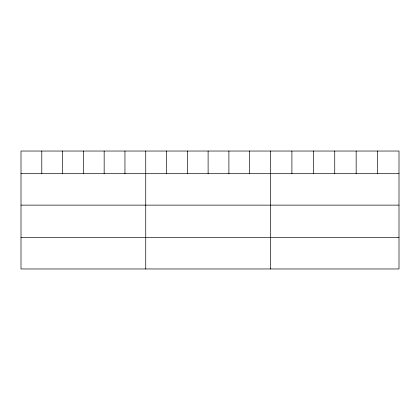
<?xml version="1.0" encoding="UTF-8"?>
<svg xmlns="http://www.w3.org/2000/svg" width="420" height="420" viewBox="0 0 420 420"><rect width="100%" height="100%" fill="white"/><g stroke="black" fill="none" stroke-linecap="round" stroke-linejoin="round"><path stroke-width="0.63" d="M399 173.691L399 268.968L21 268.968L21 151.032L399 151.032L399 173.691L21 173.691M21 205.133L399 205.133M21 237.526L399 237.526M377.58 151.032L377.58 173.691M356.16 151.032L356.16 173.691M334.74 151.032L334.74 173.691M313.32 151.032L313.32 173.691M291.9 151.032L291.9 173.691M270.48 151.032L270.48 268.968M249.69 151.032L249.69 173.691M228.9 151.032L228.9 173.691M208.11 151.032L208.11 173.691M187.32 151.032L187.32 173.691M166.53 151.032L166.53 173.691M145.74 151.032L145.74 268.968M124.95 151.032L124.95 173.691M104.16 151.032L104.16 173.691M83.37 151.032L83.37 173.691M62.58 151.032L62.58 173.691M41.79 151.032L41.79 173.691"/></g></svg>
